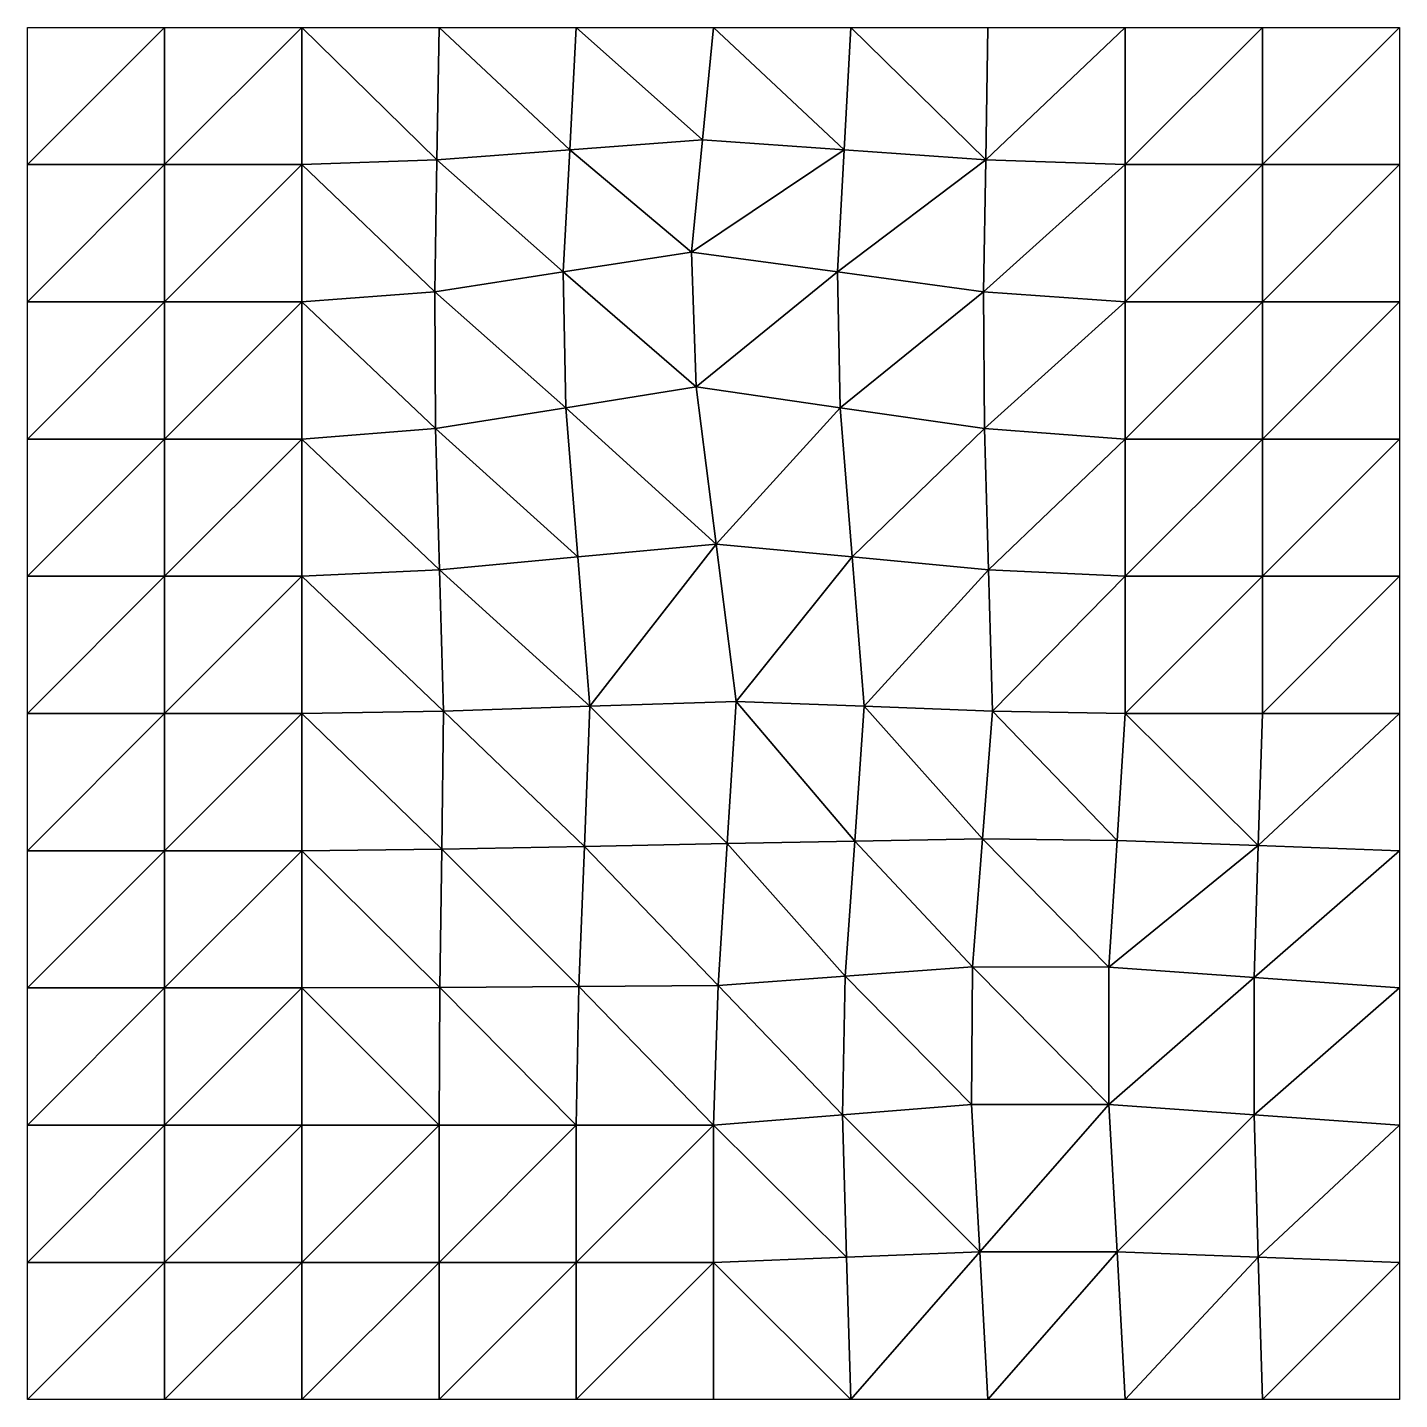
# Model space of a CAD drawing. Extents: x -0.5 to 0.5, y -0.5 to 0.5.
import ezdxf

# ---------------------------------------------------------------- set-up
doc = ezdxf.new("R2010")
doc.units = 0
doc.layers.add('plains', color=254, linetype='CONTINUOUS')

msp = doc.modelspace()

# ---------------------------------------------------------------- meshes
at = {"layer": 'plains', "color": 254}
mesh = msp.add_polyface(dxfattribs=at)
corners = [(-0.5, -0.5), (-0.4, -0.5), (-0.3, -0.5), (-0.2, -0.5), (-0.1, -0.5), (0, -0.5), (0.1, -0.5), (0.2, -0.5), (0.3, -0.5), (0.4, -0.5), (0.5, -0.5), (-0.5, -0.4), (-0.4, -0.4, -0.008324), (-0.3, -0.4, -0.016648), (-0.2, -0.4, -0.016648), (-0.1, -0.4, -0.008324), (0, -0.4), (0.097038, -0.396227, 0.006895), (0.194075, -0.392453, 0.01379), (0.294075, -0.392453, 0.01379), (0.397038, -0.396227, 0.006895), (0.5, -0.4), (-0.5, -0.3), (-0.4, -0.3, -0.016648), (-0.3, -0.3, -0.033295), (-0.2, -0.3, -0.033295), (-0.1, -0.3, -0.016648), (0, -0.3), (0.094076, -0.292454, 0.01379), (0.188151, -0.284907, 0.02758), (0.288151, -0.284907, 0.02758), (0.394076, -0.292454, 0.01379), (0.5, -0.3), (-0.5, -0.2), (-0.4, -0.2, -0.016647), (-0.3, -0.2, -0.033294), (-0.199342, -0.199646, -0.030314), (-0.098026, -0.198938, -0.007707), (0.00329, -0.19823, 0.0149), (0.09605, -0.191392, 0.022729), (0.188809, -0.184554, 0.030558), (0.288152, -0.184908, 0.027578), (0.394076, -0.192454, 0.013789), (0.5, -0.2), (-0.5, -0.1), (-0.4, -0.1, -0.008323), (-0.3, -0.1, -0.016646), (-0.198026, -0.098938, -0.007707), (-0.094079, -0.096814, 0.018495), (0.009868, -0.094689, 0.044698), (0.102959, -0.093041, 0.033713), (0.19605, -0.091392, 0.022728), (0.294076, -0.092454, 0.013789), (0.397038, -0.096227, 0.006894), (0.5, -0.1), (-0.5, 0), (-0.4, 0), (-0.3, 0), (-0.196711, 0.00177, 0.014899), (-0.090132, 0.00531, 0.044696), (0.016446, 0.008851, 0.074493), (0.109868, 0.00531, 0.044696), (0.203289, 0.00177, 0.014899), (0.3, 0), (0.4, 0), (0.5, 0), (-0.5, 0.1), (-0.4, 0.1, 0.009252), (-0.3, 0.1, 0.018504), (-0.19963, 0.104695, 0.03424), (-0.098889, 0.114086, 0.05646), (0.001852, 0.123477, 0.07868), (0.101111, 0.114086, 0.06867), (0.20037, 0.104695, 0.05866), (0.3, 0.1, 0.042924), (0.4, 0.1, 0.021462), (0.5, 0.1), (-0.5, 0.2), (-0.4, 0.2, 0.018503), (-0.3, 0.2, 0.037006), (-0.202548, 0.20762, 0.053579), (-0.107645, 0.222861, 0.068224), (-0.012741, 0.238102, 0.082868), (0.092355, 0.222861, 0.092643), (0.197452, 0.20762, 0.102418), (0.3, 0.2, 0.085845), (0.4, 0.2, 0.042922), (0.5, 0.2), (-0.5, 0.3), (-0.4, 0.3, 0.018502), (-0.3, 0.3, 0.037004), (-0.203206, 0.307266, 0.050598), (-0.109618, 0.321798, 0.059283), (-0.01603, 0.336331, 0.067968), (0.090382, 0.321798, 0.083701), (0.196794, 0.307266, 0.099434), (0.3, 0.3, 0.085841), (0.4, 0.3, 0.04292), (0.5, 0.3), (-0.5, 0.4), (-0.4, 0.4, 0.009251), (-0.3, 0.4, 0.018501), (-0.201603, 0.403633, 0.025298), (-0.104809, 0.410899, 0.02964), (-0.008014, 0.418164, 0.033982), (0.095191, 0.410899, 0.041849), (0.198397, 0.403633, 0.049715), (0.3, 0.4, 0.042918), (0.4, 0.4, 0.021459), (0.5, 0.4), (-0.5, 0.5), (-0.4, 0.5), (-0.3, 0.5), (-0.2, 0.5), (-0.1, 0.5), (0, 0.5), (0.1, 0.5), (0.2, 0.5), (0.3, 0.5), (0.4, 0.5), (0.5, 0.5)]
mesh.append_faces([[corners[k] for k in face] for face in [(0, 11, 12), (1, 0, 12), (1, 12, 13), (2, 1, 13), (2, 13, 14), (3, 2, 14), (3, 14, 15), (4, 3, 15), (4, 15, 16), (5, 4, 16), (17, 6, 16), (5, 16, 6), (6, 17, 18), (7, 6, 18), (7, 18, 19), (8, 7, 19), (8, 19, 20), (9, 8, 20), (9, 20, 21), (10, 9, 21), (11, 22, 23), (12, 11, 23), (12, 23, 24), (13, 12, 24), (13, 24, 25), (14, 13, 25), (14, 25, 26), (15, 14, 26), (15, 26, 27), (16, 15, 27), (28, 17, 27), (16, 27, 17), (29, 18, 28), (17, 28, 18), (18, 29, 30), (19, 18, 30), (19, 30, 31), (20, 19, 31), (20, 31, 32), (21, 20, 32), (22, 33, 34), (23, 22, 34), (23, 34, 35), (24, 23, 35), (36, 25, 35), (24, 35, 25), (37, 26, 36), (25, 36, 26), (38, 27, 37), (26, 37, 27), (39, 28, 38), (27, 38, 28), (40, 29, 39), (28, 39, 29), (41, 30, 40), (29, 40, 30), (30, 41, 42), (31, 30, 42), (31, 42, 43), (32, 31, 43), (33, 44, 45), (34, 33, 45), (34, 45, 46), (35, 34, 46), (47, 36, 46), (35, 46, 36), (48, 37, 47), (36, 47, 37), (49, 38, 48), (37, 48, 38), (50, 39, 49), (38, 49, 39), (51, 40, 50), (39, 50, 40), (52, 41, 51), (40, 51, 41), (41, 52, 53), (42, 41, 53), (42, 53, 54), (43, 42, 54), (44, 55, 56), (45, 44, 56), (45, 56, 57), (46, 45, 57), (58, 47, 57), (46, 57, 47), (59, 48, 58), (47, 58, 48), (60, 49, 59), (48, 59, 49), (61, 50, 60), (49, 60, 50), (62, 51, 61), (50, 61, 51), (63, 52, 62), (51, 62, 52), (64, 53, 63), (52, 63, 53), (53, 64, 65), (54, 53, 65), (55, 66, 67), (56, 55, 67), (56, 67, 68), (57, 56, 68), (69, 58, 68), (57, 68, 58), (70, 59, 69), (58, 69, 59), (59, 70, 71), (60, 59, 71), (60, 71, 72), (61, 60, 72), (61, 72, 73), (62, 61, 73), (62, 73, 74), (63, 62, 74), (63, 74, 75), (64, 63, 75), (64, 75, 76), (65, 64, 76), (66, 77, 78), (67, 66, 78), (67, 78, 79), (68, 67, 79), (80, 69, 79), (68, 79, 69), (81, 70, 80), (69, 80, 70), (82, 71, 81), (70, 81, 71), (71, 82, 83), (72, 71, 83), (72, 83, 84), (73, 72, 84), (73, 84, 85), (74, 73, 85), (74, 85, 86), (75, 74, 86), (75, 86, 87), (76, 75, 87), (77, 88, 89), (78, 77, 89), (78, 89, 90), (79, 78, 90), (91, 80, 90), (79, 90, 80), (92, 81, 91), (80, 91, 81), (93, 82, 92), (81, 92, 82), (82, 93, 94), (83, 82, 94), (83, 94, 95), (84, 83, 95), (84, 95, 96), (85, 84, 96), (85, 96, 97), (86, 85, 97), (86, 97, 98), (87, 86, 98), (88, 99, 100), (89, 88, 100), (89, 100, 101), (90, 89, 101), (102, 91, 101), (90, 101, 91), (103, 92, 102), (91, 102, 92), (104, 93, 103), (92, 103, 93), (93, 104, 105), (94, 93, 105), (94, 105, 106), (95, 94, 106), (95, 106, 107), (96, 95, 107), (96, 107, 108), (97, 96, 108), (97, 108, 109), (98, 97, 109), (99, 110, 111), (100, 99, 111), (100, 111, 112), (101, 100, 112), (113, 102, 112), (101, 112, 102), (114, 103, 113), (102, 113, 103), (115, 104, 114), (103, 114, 104), (116, 105, 115), (104, 115, 105), (117, 106, 116), (105, 116, 106), (106, 117, 118), (107, 106, 118), (107, 118, 119), (108, 107, 119), (108, 119, 120), (109, 108, 120)]], dxfattribs={"color": 254})

doc.saveas('drawing.dxf')
